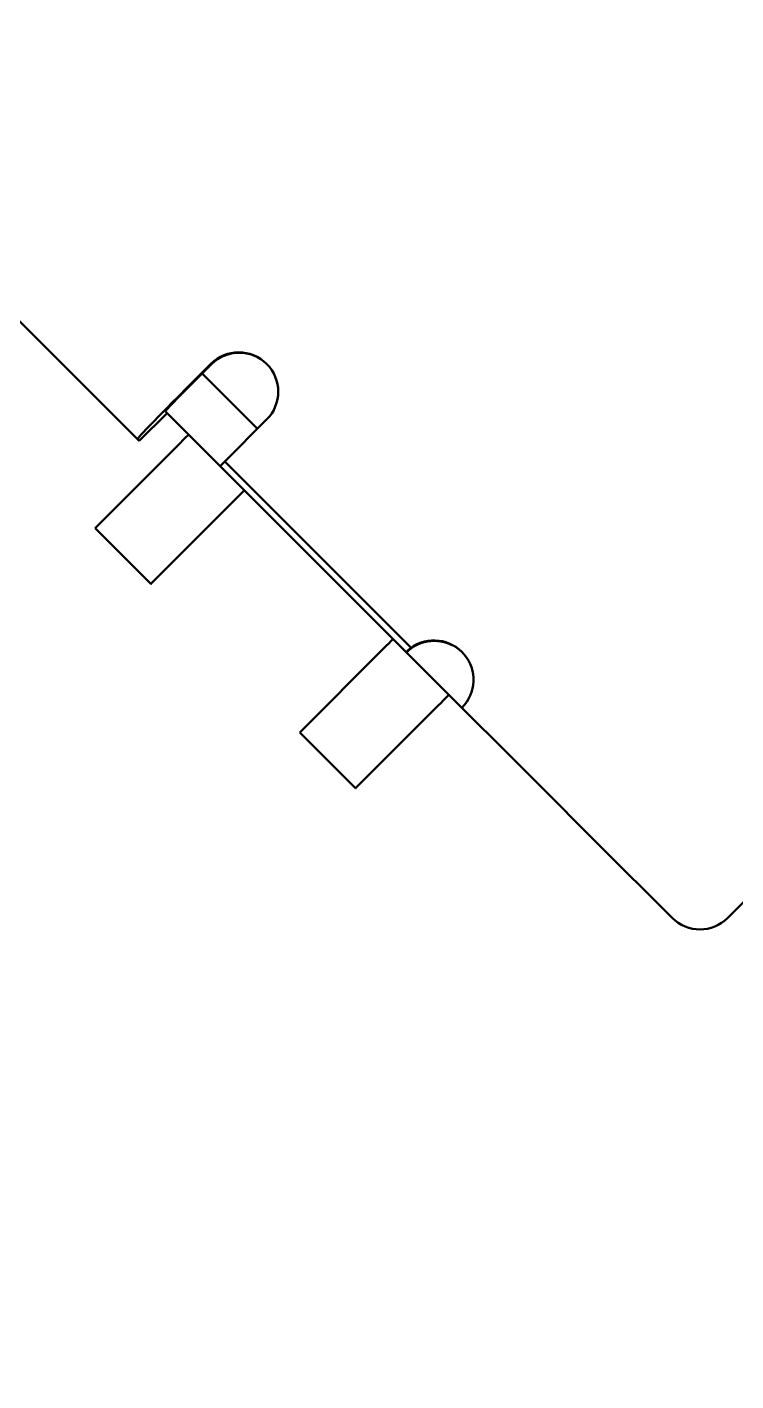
# Model space of a CAD drawing. Header units: millimetres. Extents: x 71 to 428, y 120 to 295.
# Drawn here: x 373.1 to 375.8, y 213.13 to 218.27 of the extents above; entities that cross this region are included whole.
import ezdxf

# ---------------------------------------------------------------- set-up
doc = ezdxf.new("R2010")
doc.units = ezdxf.units.MM
doc.header["$LTSCALE"] = 0.75
doc.layers.add('Visible', color=7, linetype='Continuous', lineweight=50)

msp = doc.modelspace()

# ---------------------------------------------------------------- linework, layer by layer
at = {"layer": 'Visible'}
for p, q in [((373.5197, 216.7067), (366.8739, 223.3525)), ((373.7989, 216.9933), (373.7281, 216.9226)), ((373.8007, 216.9914), (373.7653, 216.9561)), ((373.73, 216.9207), (373.7653, 216.9561)), ((373.9756, 216.7458), (373.7653, 216.9561)), ((373.5265, 216.6999), (373.6326, 216.806)), ((373.6264, 216.8122), (373.6258, 216.8128)), ((373.6264, 216.8122), (373.8345, 216.6041)), ((374.011, 216.7812), (373.8519, 216.6221)), ((373.6755, 216.6856), (373.359, 216.3688)), ((373.5265, 216.7), (373.5197, 216.7067)), ((373.5265, 216.7), (373.5265, 216.6999)), ((373.8519, 216.6221), (373.8345, 216.6041)), ((374.5603, 215.9136), (373.8519, 216.6221)), ((374.5415, 215.8971), (373.8345, 216.6041)), ((373.8876, 216.4735), (373.5711, 216.1567)), ((373.359, 216.3688), (373.5711, 216.1567)), ((373.5737, 216.1567), (373.5711, 216.1567)), ((374.4532, 215.9079), (374.1367, 215.5911)), ((374.5415, 215.8971), (374.5427, 215.8959)), ((374.5427, 215.8959), (374.7533, 215.6853)), ((374.6653, 215.6958), (374.3488, 215.379)), ((374.93, 215.5086), (374.7533, 215.6853)), ((374.3488, 215.379), (374.1367, 215.5911)), ((374.93, 215.5086), (375.1458, 215.2928)), ((376.2597, 215.381), (375.7647, 214.886)), ((374.3519, 215.379), (374.3488, 215.379)), ((375.1618, 215.2768), (375.1458, 215.2928)), ((375.2678, 215.1708), (375.1618, 215.2768)), ((375.5526, 214.886), (375.2678, 215.1708))]:
    msp.add_line(p, q, dxfattribs=at)
at = {"layer": 'Visible', "extrusion": (0, 0, -1)}
msp.add_circle((-354.8964, 204.496), 47.93, dxfattribs=at)
for centre, start, end in [((-373.9049, 216.8872), 44.9956, 224.9956), ((-374.6472, 215.7914), 54.5897, 224.9956), ((-374.6491, 215.7895), 54.5897, 134.4956)]:
    msp.add_arc(centre, 0.15, start, end, dxfattribs=at)
at = {"layer": 'Visible'}
for centre, start, end in [((373.9068, 216.8854), 45.5044, 135.0044), ((375.6586, 214.9921), 225, 315)]:
    msp.add_arc(centre, 0.15, start, end, dxfattribs=at)
for centre, major_axis, ratio, start_param, end_param in [((373.7318, 216.9189), (0.2121, 0.2121), 0.017452, 1.570796, 3.141593), ((374.6481, 215.7904), (-0.0114, 0.1515), 0.982098, 0.551549, 0.718539)]:
    msp.add_ellipse(centre, major_axis=major_axis, ratio=ratio, start_param=start_param, end_param=end_param, dxfattribs=at)
at = {"layer": 'Visible', "extrusion": (0, 0, -1)}
for centre, major_axis, ratio, start_param, end_param in [((373.7318, 216.9189), (0.1061, 0.1061), 0.017452, 3.141593, 4.712389), ((373.6718, 216.6856), (0.1061, 0.1061), 0.017452, 1.178163, 1.553343), ((373.8839, 216.4735), (0.1061, 0.1061), 0.017452, 1.178163, 1.553343), ((374.4495, 215.9079), (0.1061, 0.1061), 0.017452, 1.178163, 1.553343), ((374.6488, 215.7898), (0.1513, 0), 0.982697, 3.935717, 4.103166), ((374.6616, 215.6958), (0.1061, 0.1061), 0.017452, 1.178163, 1.553343)]:
    msp.add_ellipse(centre, major_axis=major_axis, ratio=ratio, start_param=start_param, end_param=end_param, dxfattribs=at)

doc.saveas('drawing.dxf')
